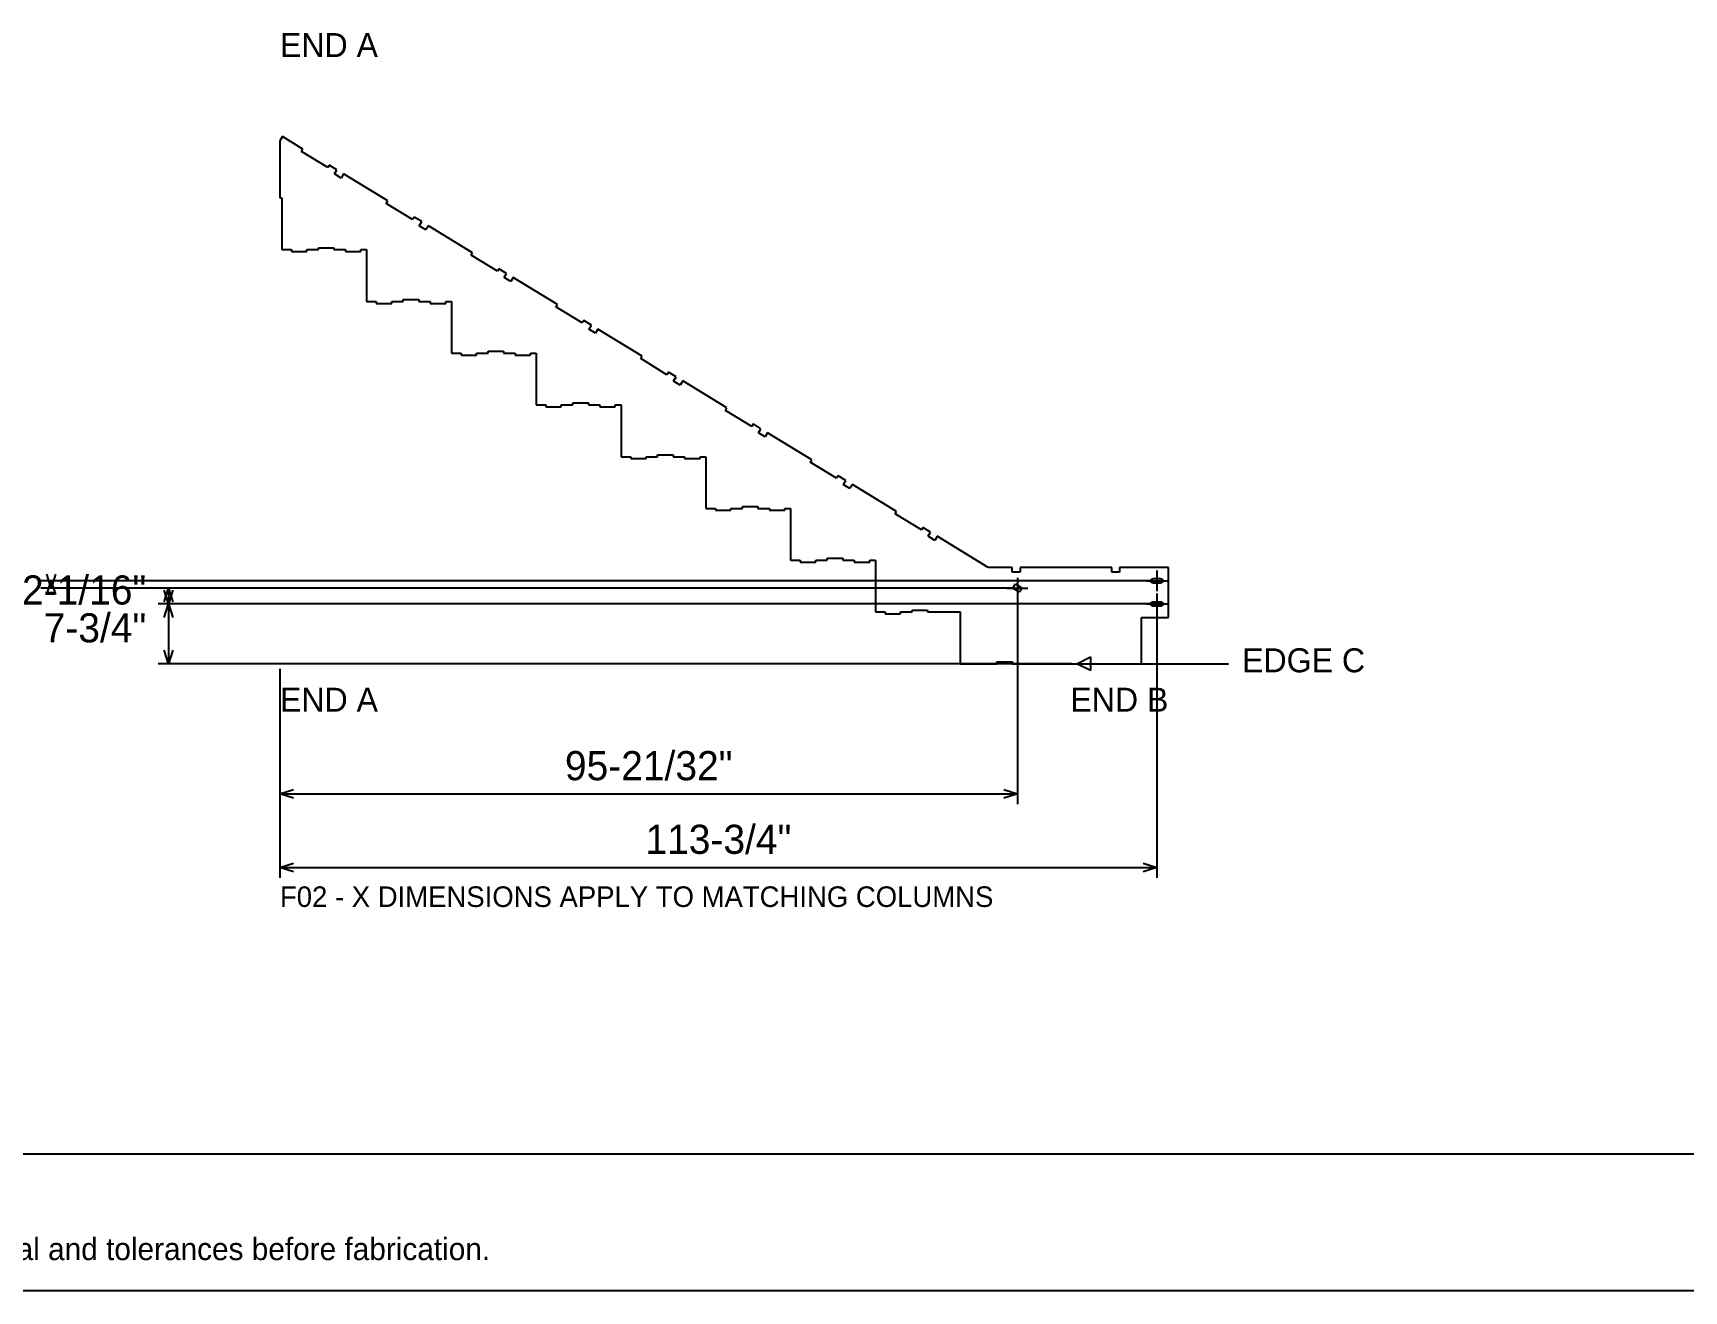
# Model space of a CAD drawing. Header units: inches. Extents: x 8 to 536, y 8 to 344.
# Drawn here: x 130.4 to 344.5, y 7.6 to 170.7 of the extents above; entities that cross this region are included whole.
import ezdxf
from ezdxf.enums import TextEntityAlignment as Align

# ---------------------------------------------------------------- set-up
doc = ezdxf.new("R2010")
doc.units = ezdxf.units.IN
doc.header["$MEASUREMENT"] = 0

msp = doc.modelspace()

# ---------------------------------------------------------------- linework, layer by layer
at = {"layer": 'ANNOTATION'}
for p, q in [((276.12, 101.01), (276.12, 98.34)), ((275.46, 99.67), (131.36, 99.67)), ((257.37, 98.74), (131.36, 98.74)), ((132.69, 98.74), (132.14, 100.52)), ((132.14, 97.9), (132.69, 99.67)), ((133.25, 100.52), (132.69, 98.74)), ((132.69, 99.67), (132.69, 98.74)), ((132.69, 99.67), (133.25, 97.9)), ((257.37, 98.74), (146.6, 98.74)), ((147.38, 96.96), (147.93, 98.74)), ((147.93, 98.74), (147.93, 96.67)), ((147.93, 98.74), (148.49, 96.96)), ((256.7, 98.74), (259.37, 98.74)), ((258.04, 100.07), (258.04, 97.41)), ((274.79, 99.67), (277.46, 99.67)), ((275.46, 96.67), (146.6, 96.67)), ((275.46, 96.67), (146.6, 96.67)), ((147.93, 96.67), (147.38, 98.45)), ((147.38, 94.9), (147.93, 96.67)), ((148.49, 98.45), (147.93, 96.67)), ((147.93, 96.67), (147.93, 88.92)), ((147.93, 96.67), (148.49, 94.9)), ((258.04, 98.07), (258.04, 70.7)), ((274.79, 96.67), (277.46, 96.67)), ((276.12, 98.01), (276.12, 95.34)), ((276.12, 96.01), (276.12, 61.15)), ((147.93, 88.92), (147.38, 90.7)), ((148.49, 90.7), (147.93, 88.92)), ((265.09, 88.92), (146.6, 88.92)), ((162.38, 88.26), (162.38, 70.7)), ((162.38, 88.26), (162.38, 61.15)), ((265.75, 88.92), (267.53, 89.81)), ((265.75, 88.92), (285.4, 88.92)), ((267.53, 88.04), (265.75, 88.92)), ((267.53, 89.81), (267.53, 88.04)), ((162.38, 72.04), (164.15, 72.59)), ((162.38, 72.04), (258.04, 72.04)), ((164.15, 71.48), (162.38, 72.04)), ((256.26, 72.59), (258.04, 72.04)), ((258.04, 72.04), (256.26, 71.48)), ((162.38, 62.48), (164.15, 63.04)), ((162.38, 62.48), (276.12, 62.48)), ((164.15, 61.92), (162.38, 62.48)), ((274.35, 63.04), (276.12, 62.48)), ((276.12, 62.48), (274.35, 61.92))]:
    msp.add_line(p, q, dxfattribs=at)
at = {"layer": 'OUTLINE'}
for p, q in [((162.7, 157.3), (162.38, 156.76)), ((162.38, 156.76), (162.38, 149.35)), ((165.36, 155.67), (162.7, 157.3)), ((165.17, 155.35), (165.36, 155.67)), ((168.58, 153.27), (165.17, 155.35)), ((168.78, 153.59), (168.58, 153.27)), ((169.77, 152.98), (168.78, 153.59)), ((169.44, 152.45), (169.77, 152.98)), ((170.31, 151.92), (169.44, 152.45)), ((170.63, 152.46), (170.31, 151.92)), ((176.36, 148.96), (170.63, 152.46)), ((162.38, 149.35), (162.63, 149.35)), ((162.63, 149.35), (162.63, 142.64)), ((176.17, 148.64), (176.36, 148.96)), ((179.58, 146.55), (176.17, 148.64)), ((179.78, 146.87), (179.58, 146.55)), ((180.77, 146.27), (179.78, 146.87)), ((180.44, 145.74), (180.77, 146.27)), ((181.31, 145.21), (180.44, 145.74)), ((181.63, 145.74), (181.31, 145.21)), ((187.36, 142.24), (181.63, 145.74)), ((162.63, 142.64), (163.88, 142.64)), ((163.88, 142.64), (163.88, 142.39)), ((163.88, 142.39), (165.88, 142.39)), ((165.88, 142.39), (165.88, 142.64)), ((165.88, 142.64), (167.37, 142.64)), ((167.37, 142.64), (167.37, 142.89)), ((167.37, 142.89), (169.38, 142.89)), ((169.38, 142.89), (169.38, 142.64)), ((169.38, 142.64), (170.88, 142.64)), ((170.88, 142.64), (170.88, 142.39)), ((170.88, 142.39), (172.88, 142.39)), ((172.88, 142.39), (172.88, 142.64)), ((172.88, 142.64), (173.62, 142.64)), ((173.62, 142.64), (173.62, 135.92)), ((187.17, 141.92), (187.36, 142.24)), ((190.58, 139.84), (187.17, 141.92)), ((190.78, 140.16), (190.58, 139.84)), ((191.77, 139.56), (190.78, 140.16)), ((191.44, 139.02), (191.77, 139.56)), ((192.31, 138.49), (191.44, 139.02)), ((192.63, 139.03), (192.31, 138.49)), ((198.36, 135.53), (192.63, 139.03)), ((173.62, 135.92), (174.88, 135.92)), ((174.88, 135.92), (174.88, 135.67)), ((174.88, 135.67), (176.88, 135.67)), ((176.88, 135.67), (176.88, 135.92)), ((176.88, 135.92), (178.37, 135.92)), ((178.37, 135.92), (178.37, 136.18)), ((178.37, 136.18), (180.38, 136.18)), ((180.38, 136.18), (180.38, 135.92)), ((180.38, 135.92), (181.88, 135.92)), ((181.88, 135.92), (181.88, 135.67)), ((181.88, 135.67), (183.88, 135.67)), ((183.88, 135.67), (183.88, 135.92)), ((183.88, 135.92), (184.62, 135.92)), ((184.62, 135.92), (184.62, 129.21)), ((198.17, 135.21), (198.36, 135.53)), ((201.58, 133.13), (198.17, 135.21)), ((201.78, 133.45), (201.58, 133.13)), ((202.77, 132.84), (201.78, 133.45)), ((202.44, 132.31), (202.77, 132.84)), ((203.31, 131.78), (202.44, 132.31)), ((203.63, 132.31), (203.31, 131.78)), ((209.36, 128.82), (203.63, 132.31)), ((184.62, 129.21), (185.87, 129.21)), ((185.87, 129.21), (185.87, 128.96)), ((185.87, 128.96), (187.88, 128.96)), ((187.88, 128.96), (187.88, 129.21)), ((187.88, 129.21), (189.37, 129.21)), ((189.37, 129.21), (189.37, 129.47)), ((189.37, 129.47), (191.38, 129.47)), ((191.38, 129.47), (191.38, 129.21)), ((191.38, 129.21), (192.88, 129.21)), ((192.88, 129.21), (192.88, 128.96)), ((192.88, 128.96), (194.87, 128.96)), ((194.87, 128.96), (194.87, 129.21)), ((194.87, 129.21), (195.62, 129.21)), ((195.62, 129.21), (195.62, 122.5)), ((209.17, 128.5), (209.36, 128.82)), ((212.58, 126.41), (209.17, 128.5)), ((212.78, 126.73), (212.58, 126.41)), ((213.77, 126.13), (212.78, 126.73)), ((213.44, 125.59), (213.77, 126.13)), ((214.31, 125.07), (213.44, 125.59)), ((214.63, 125.6), (214.31, 125.07)), ((220.36, 122.1), (214.63, 125.6)), ((195.62, 122.5), (196.87, 122.5)), ((196.87, 122.5), (196.87, 122.25)), ((196.87, 122.25), (198.87, 122.25)), ((198.87, 122.25), (198.87, 122.5)), ((198.87, 122.5), (200.37, 122.5)), ((200.37, 122.5), (200.37, 122.75)), ((200.37, 122.75), (202.38, 122.75)), ((202.38, 122.75), (202.38, 122.5)), ((202.38, 122.5), (203.87, 122.5)), ((203.87, 122.5), (203.87, 122.25)), ((203.87, 122.25), (205.87, 122.25)), ((205.87, 122.25), (205.87, 122.5)), ((205.87, 122.5), (206.62, 122.5)), ((206.62, 122.5), (206.62, 115.78)), ((220.17, 121.78), (220.36, 122.1)), ((223.58, 119.7), (220.17, 121.78)), ((223.78, 120.02), (223.58, 119.7)), ((224.77, 119.41), (223.78, 120.02)), ((224.44, 118.88), (224.77, 119.41)), ((225.31, 118.35), (224.44, 118.88)), ((225.63, 118.89), (225.31, 118.35)), ((231.36, 115.39), (225.63, 118.89)), ((206.62, 115.78), (207.87, 115.78)), ((207.87, 115.78), (207.87, 115.53)), ((209.87, 115.53), (209.87, 115.78)), ((209.87, 115.78), (211.37, 115.78)), ((211.37, 115.78), (211.37, 116.04)), ((211.37, 116.04), (213.38, 116.04)), ((213.38, 116.04), (213.38, 115.78)), ((213.38, 115.78), (214.87, 115.78)), ((214.87, 115.78), (214.87, 115.53)), ((216.87, 115.53), (216.87, 115.78)), ((216.87, 115.78), (217.62, 115.78)), ((217.62, 115.78), (217.62, 109.07)), ((207.87, 115.53), (209.87, 115.53)), ((214.87, 115.53), (216.87, 115.53)), ((231.17, 115.07), (231.36, 115.39)), ((234.58, 112.98), (231.17, 115.07)), ((234.78, 113.3), (234.58, 112.98)), ((235.77, 112.7), (234.78, 113.3)), ((235.44, 112.16), (235.77, 112.7)), ((236.31, 111.64), (235.44, 112.16)), ((236.63, 112.17), (236.31, 111.64)), ((242.36, 108.67), (236.63, 112.17)), ((222.37, 109.07), (222.37, 109.32)), ((222.37, 109.32), (224.38, 109.32)), ((224.38, 109.32), (224.38, 109.07)), ((217.62, 109.07), (218.87, 109.07)), ((218.87, 109.07), (218.87, 108.82)), ((218.87, 108.82), (220.87, 108.82)), ((220.87, 108.82), (220.87, 109.07)), ((220.87, 109.07), (222.37, 109.07)), ((224.38, 109.07), (225.87, 109.07)), ((225.87, 109.07), (225.87, 108.82)), ((225.87, 108.82), (227.87, 108.82)), ((227.87, 108.82), (227.87, 109.07)), ((227.87, 109.07), (228.62, 109.07)), ((228.62, 109.07), (228.62, 102.35)), ((242.17, 108.35), (242.36, 108.67)), ((245.58, 106.27), (242.17, 108.35)), ((245.78, 106.59), (245.58, 106.27)), ((246.77, 105.98), (245.78, 106.59)), ((246.44, 105.45), (246.77, 105.98)), ((247.31, 104.92), (246.44, 105.45)), ((247.63, 105.46), (247.31, 104.92)), ((254.24, 101.42), (247.63, 105.46)), ((228.62, 102.35), (229.87, 102.35)), ((229.87, 102.35), (229.87, 102.1)), ((229.87, 102.1), (231.87, 102.1)), ((231.87, 102.1), (231.87, 102.35)), ((231.87, 102.35), (233.37, 102.35)), ((233.37, 102.35), (233.37, 102.61)), ((233.37, 102.61), (235.38, 102.61)), ((235.38, 102.61), (235.38, 102.35)), ((235.38, 102.35), (236.87, 102.35)), ((236.87, 102.35), (236.87, 102.1)), ((236.87, 102.1), (238.87, 102.1)), ((238.87, 102.1), (238.87, 102.35)), ((238.87, 102.35), (239.62, 102.35)), ((239.62, 102.35), (239.62, 95.64)), ((257.37, 101.42), (254.24, 101.42)), ((257.37, 100.8), (257.37, 101.42)), ((258.38, 100.8), (257.37, 100.8)), ((270.26, 101.42), (258.38, 101.42)), ((258.38, 101.42), (258.38, 100.8)), ((270.26, 100.8), (270.26, 101.42)), ((271.27, 100.8), (270.26, 100.8)), ((277.62, 101.42), (271.27, 101.42)), ((271.27, 101.42), (271.27, 100.8)), ((277.62, 94.92), (277.62, 101.42)), ((257.44, 98.74), (257.77, 99.27)), ((258.31, 98.21), (257.44, 98.74)), ((257.77, 99.27), (258.63, 98.74)), ((258.63, 98.74), (258.31, 98.21)), ((275.34, 99.69), (275.35, 99.7)), ((275.34, 99.68), (275.34, 99.69)), ((275.34, 99.69), (275.34, 99.69)), ((275.34, 99.67), (275.34, 99.68)), ((275.34, 99.66), (275.34, 99.67)), ((275.34, 99.67), (275.34, 99.67)), ((275.34, 99.65), (275.34, 99.66)), ((275.35, 99.65), (275.34, 99.65)), ((275.35, 99.75), (275.36, 99.76)), ((275.35, 99.74), (275.35, 99.75)), ((275.35, 99.73), (275.35, 99.74)), ((275.35, 99.74), (275.35, 99.74)), ((275.35, 99.72), (275.35, 99.73)), ((275.35, 99.71), (275.35, 99.72)), ((275.35, 99.72), (275.35, 99.72)), ((275.35, 99.7), (275.35, 99.71)), ((275.35, 99.64), (275.35, 99.65)), ((275.35, 99.63), (275.35, 99.64)), ((275.35, 99.62), (275.35, 99.63)), ((275.35, 99.63), (275.35, 99.63)), ((275.35, 99.61), (275.35, 99.62)), ((275.35, 99.6), (275.35, 99.61)), ((275.35, 99.61), (275.35, 99.61)), ((275.36, 99.59), (275.35, 99.6)), ((275.36, 99.77), (275.36, 99.78)), ((275.36, 99.78), (275.37, 99.78)), ((275.36, 99.76), (275.36, 99.77)), ((275.36, 99.76), (275.36, 99.76)), ((275.36, 99.58), (275.36, 99.59)), ((275.36, 99.59), (275.36, 99.59)), ((275.36, 99.57), (275.36, 99.58)), ((275.37, 99.57), (275.36, 99.57)), ((275.37, 99.8), (275.38, 99.81)), ((275.37, 99.79), (275.37, 99.8)), ((275.37, 99.78), (275.37, 99.79)), ((275.37, 99.79), (275.37, 99.79)), ((275.37, 99.56), (275.37, 99.57)), ((275.37, 99.55), (275.37, 99.56)), ((275.38, 99.54), (275.37, 99.55)), ((275.37, 99.55), (275.37, 99.55)), ((275.38, 99.81), (275.38, 99.82)), ((275.38, 99.82), (275.39, 99.82)), ((275.38, 99.81), (275.38, 99.81)), ((275.38, 99.53), (275.38, 99.54)), ((275.38, 99.54), (275.38, 99.54)), ((275.39, 99.52), (275.38, 99.53)), ((275.39, 99.83), (275.4, 99.84)), ((275.39, 99.82), (275.39, 99.83)), ((275.4, 99.51), (275.39, 99.52)), ((275.39, 99.52), (275.39, 99.52)), ((275.4, 99.84), (275.4, 99.85)), ((275.4, 99.85), (275.41, 99.85)), ((275.4, 99.84), (275.4, 99.84)), ((275.4, 99.5), (275.4, 99.51)), ((275.4, 99.51), (275.4, 99.51)), ((275.41, 99.5), (275.4, 99.5)), ((275.41, 99.85), (275.41, 99.86)), ((275.41, 99.86), (275.42, 99.86)), ((275.41, 99.49), (275.41, 99.5)), ((275.42, 99.49), (275.41, 99.49)), ((275.42, 99.86), (275.42, 99.87)), ((275.42, 99.87), (275.43, 99.87)), ((275.42, 99.48), (275.42, 99.49)), ((275.43, 99.48), (275.42, 99.48)), ((275.43, 99.87), (275.43, 99.88)), ((275.43, 99.88), (275.44, 99.88)), ((275.43, 99.47), (275.43, 99.48)), ((275.44, 99.47), (275.43, 99.47)), ((275.44, 99.88), (275.44, 99.89)), ((275.44, 99.89), (275.45, 99.89)), ((275.44, 99.46), (275.44, 99.47)), ((275.45, 99.46), (275.44, 99.46)), ((275.45, 99.89), (275.45, 99.9)), ((275.45, 99.9), (275.46, 99.9)), ((275.45, 99.45), (275.45, 99.46)), ((275.46, 99.45), (275.45, 99.45)), ((275.46, 99.9), (275.47, 99.91)), ((275.46, 99.9), (275.46, 99.9)), ((275.46, 99.44), (275.46, 99.45)), ((275.47, 99.44), (275.46, 99.44)), ((275.47, 99.91), (275.48, 99.92)), ((275.47, 99.91), (275.47, 99.91)), ((275.48, 99.43), (275.47, 99.44)), ((275.47, 99.44), (275.47, 99.44)), ((275.48, 99.92), (275.49, 99.92)), ((275.49, 99.43), (275.48, 99.43)), ((275.49, 99.92), (275.5, 99.93)), ((275.49, 99.92), (275.49, 99.92)), ((275.5, 99.42), (275.49, 99.43)), ((275.49, 99.43), (275.49, 99.43)), ((275.5, 99.93), (275.5, 99.93)), ((275.5, 99.93), (275.51, 99.93)), ((275.51, 99.42), (275.5, 99.42)), ((275.5, 99.42), (275.5, 99.42)), ((275.51, 99.93), (275.52, 99.93)), ((275.52, 99.41), (275.51, 99.42)), ((275.52, 99.93), (275.52, 99.94)), ((275.52, 99.94), (275.53, 99.94)), ((275.53, 99.41), (275.52, 99.41)), ((275.52, 99.41), (275.52, 99.41)), ((275.53, 99.94), (275.54, 99.94)), ((275.54, 99.41), (275.53, 99.41)), ((275.54, 99.94), (275.55, 99.95)), ((275.54, 99.94), (275.54, 99.94)), ((275.54, 99.4), (275.54, 99.41)), ((275.55, 99.4), (275.54, 99.4)), ((275.55, 99.95), (275.56, 99.95)), ((275.56, 99.4), (275.55, 99.4)), ((275.56, 99.95), (275.56, 99.95)), ((275.56, 99.95), (275.57, 99.95)), ((275.57, 99.4), (275.56, 99.4)), ((275.56, 99.4), (275.56, 99.4)), ((275.57, 99.95), (275.58, 99.95)), ((275.58, 99.4), (275.57, 99.4)), ((275.58, 99.95), (275.58, 99.95)), ((275.58, 99.95), (275.59, 99.95)), ((275.59, 99.39), (275.58, 99.4)), ((275.58, 99.4), (275.58, 99.4)), ((275.59, 99.95), (275.6, 99.95)), ((275.6, 99.39), (275.59, 99.39)), ((275.6, 99.95), (275.6, 99.95)), ((275.6, 99.95), (275.61, 99.95)), ((275.61, 99.39), (275.6, 99.39)), ((275.6, 99.39), (275.6, 99.39)), ((275.61, 99.95), (275.62, 99.96)), ((275.62, 99.39), (275.61, 99.39)), ((275.62, 99.96), (275.62, 99.96)), ((275.62, 99.96), (276.62, 99.96)), ((276.62, 99.39), (275.62, 99.39)), ((275.62, 99.39), (275.62, 99.39)), ((276.62, 99.96), (276.64, 99.95)), ((276.64, 99.39), (276.62, 99.39)), ((276.64, 99.95), (276.65, 99.95)), ((276.65, 99.39), (276.64, 99.39)), ((276.65, 99.95), (276.67, 99.95)), ((276.67, 99.4), (276.65, 99.39)), ((276.67, 99.95), (276.68, 99.95)), ((276.68, 99.4), (276.67, 99.4)), ((276.68, 99.95), (276.69, 99.95)), ((276.69, 99.4), (276.68, 99.4)), ((276.69, 99.95), (276.71, 99.94)), ((276.71, 99.4), (276.69, 99.4)), ((276.71, 99.94), (276.72, 99.94)), ((276.72, 99.41), (276.71, 99.4)), ((276.72, 99.94), (276.73, 99.93)), ((276.73, 99.41), (276.72, 99.41)), ((276.73, 99.93), (276.75, 99.93)), ((276.75, 99.42), (276.73, 99.41)), ((276.75, 99.93), (276.76, 99.92)), ((276.76, 99.43), (276.75, 99.42)), ((276.76, 99.92), (276.77, 99.92)), ((276.77, 99.43), (276.76, 99.43)), ((276.77, 99.92), (276.78, 99.91)), ((276.78, 99.44), (276.77, 99.43)), ((276.78, 99.91), (276.79, 99.9)), ((276.79, 99.45), (276.78, 99.44)), ((276.79, 99.9), (276.8, 99.89)), ((276.8, 99.46), (276.79, 99.45)), ((276.8, 99.89), (276.81, 99.88)), ((276.81, 99.47), (276.8, 99.46)), ((276.81, 99.88), (276.82, 99.87)), ((276.82, 99.48), (276.81, 99.47)), ((276.82, 99.87), (276.83, 99.86)), ((276.83, 99.49), (276.82, 99.48)), ((276.83, 99.86), (276.84, 99.85)), ((276.84, 99.5), (276.83, 99.49)), ((276.84, 99.85), (276.85, 99.84)), ((276.85, 99.51), (276.84, 99.5)), ((276.85, 99.84), (276.86, 99.83)), ((276.86, 99.52), (276.85, 99.51)), ((276.86, 99.83), (276.87, 99.82)), ((276.87, 99.53), (276.86, 99.52)), ((276.87, 99.82), (276.87, 99.81)), ((276.87, 99.81), (276.88, 99.79)), ((276.88, 99.55), (276.87, 99.54)), ((276.87, 99.54), (276.87, 99.53)), ((276.88, 99.79), (276.88, 99.78)), ((276.88, 99.78), (276.89, 99.77)), ((276.89, 99.58), (276.88, 99.57)), ((276.88, 99.57), (276.88, 99.55)), ((276.89, 99.77), (276.89, 99.76)), ((276.89, 99.76), (276.9, 99.74)), ((276.9, 99.61), (276.89, 99.59)), ((276.89, 99.59), (276.89, 99.58)), ((276.9, 99.74), (276.9, 99.73)), ((276.9, 99.73), (276.9, 99.72)), ((276.9, 99.72), (276.9, 99.7)), ((276.9, 99.7), (276.91, 99.69)), ((276.91, 99.66), (276.9, 99.65)), ((276.9, 99.65), (276.9, 99.63)), ((276.9, 99.63), (276.9, 99.62)), ((276.9, 99.62), (276.9, 99.61)), ((276.91, 99.69), (276.91, 99.67)), ((276.91, 99.67), (276.91, 99.66)), ((275.34, 96.69), (275.35, 96.7)), ((275.34, 96.68), (275.34, 96.69)), ((275.34, 96.69), (275.34, 96.69)), ((275.34, 96.67), (275.34, 96.68)), ((275.34, 96.66), (275.34, 96.67)), ((275.34, 96.67), (275.34, 96.67)), ((275.34, 96.65), (275.34, 96.66)), ((275.35, 96.65), (275.34, 96.65)), ((275.35, 96.75), (275.36, 96.76)), ((275.35, 96.74), (275.35, 96.75)), ((275.35, 96.73), (275.35, 96.74)), ((275.35, 96.74), (275.35, 96.74)), ((275.35, 96.72), (275.35, 96.73)), ((275.35, 96.71), (275.35, 96.72)), ((275.35, 96.72), (275.35, 96.72)), ((275.35, 96.7), (275.35, 96.71)), ((275.35, 96.64), (275.35, 96.65)), ((275.35, 96.63), (275.35, 96.64)), ((275.35, 96.62), (275.35, 96.63)), ((275.35, 96.63), (275.35, 96.63)), ((275.35, 96.61), (275.35, 96.62)), ((275.35, 96.6), (275.35, 96.61)), ((275.35, 96.61), (275.35, 96.61)), ((275.36, 96.59), (275.35, 96.6)), ((275.36, 96.77), (275.36, 96.78)), ((275.36, 96.78), (275.37, 96.78)), ((275.36, 96.76), (275.36, 96.77)), ((275.36, 96.76), (275.36, 96.76)), ((275.36, 96.58), (275.36, 96.59)), ((275.36, 96.59), (275.36, 96.59)), ((275.36, 96.57), (275.36, 96.58)), ((275.37, 96.57), (275.36, 96.57)), ((275.37, 96.8), (275.38, 96.81)), ((275.37, 96.79), (275.37, 96.8)), ((275.37, 96.78), (275.37, 96.79)), ((275.37, 96.79), (275.37, 96.79)), ((275.37, 96.56), (275.37, 96.57)), ((275.37, 96.55), (275.37, 96.56)), ((275.38, 96.54), (275.37, 96.55)), ((275.37, 96.55), (275.37, 96.55)), ((275.38, 96.81), (275.38, 96.82)), ((275.38, 96.82), (275.39, 96.82)), ((275.38, 96.81), (275.38, 96.81)), ((275.38, 96.53), (275.38, 96.54)), ((275.38, 96.54), (275.38, 96.54)), ((275.39, 96.52), (275.38, 96.53)), ((275.39, 96.83), (275.4, 96.84)), ((275.39, 96.82), (275.39, 96.83)), ((275.4, 96.51), (275.39, 96.52)), ((275.39, 96.52), (275.39, 96.52)), ((275.4, 96.84), (275.4, 96.85)), ((275.4, 96.85), (275.41, 96.85)), ((275.4, 96.84), (275.4, 96.84)), ((275.4, 96.5), (275.4, 96.51)), ((275.4, 96.51), (275.4, 96.51)), ((275.41, 96.5), (275.4, 96.5)), ((275.41, 96.85), (275.41, 96.86)), ((275.41, 96.86), (275.42, 96.86)), ((275.41, 96.49), (275.41, 96.5)), ((275.42, 96.49), (275.41, 96.49)), ((275.42, 96.86), (275.42, 96.87)), ((275.42, 96.87), (275.43, 96.87)), ((275.42, 96.48), (275.42, 96.49)), ((275.43, 96.48), (275.42, 96.48)), ((275.43, 96.87), (275.43, 96.88)), ((275.43, 96.88), (275.44, 96.88)), ((275.43, 96.47), (275.43, 96.48)), ((275.44, 96.47), (275.43, 96.47)), ((275.44, 96.88), (275.44, 96.89)), ((275.44, 96.89), (275.45, 96.89)), ((275.44, 96.46), (275.44, 96.47)), ((275.45, 96.46), (275.44, 96.46)), ((275.45, 96.89), (275.45, 96.9)), ((275.45, 96.9), (275.46, 96.9)), ((275.45, 96.45), (275.45, 96.46)), ((275.46, 96.45), (275.45, 96.45)), ((275.46, 96.9), (275.47, 96.91)), ((275.46, 96.9), (275.46, 96.9)), ((275.46, 96.44), (275.46, 96.45)), ((275.47, 96.44), (275.46, 96.44)), ((275.47, 96.91), (275.48, 96.92)), ((275.47, 96.91), (275.47, 96.91)), ((275.48, 96.43), (275.47, 96.44)), ((275.47, 96.44), (275.47, 96.44)), ((275.48, 96.92), (275.49, 96.92)), ((275.49, 96.43), (275.48, 96.43)), ((275.49, 96.92), (275.5, 96.93)), ((275.49, 96.92), (275.49, 96.92)), ((275.5, 96.42), (275.49, 96.43)), ((275.49, 96.43), (275.49, 96.43)), ((275.5, 96.93), (275.5, 96.93)), ((275.5, 96.93), (275.51, 96.93)), ((275.51, 96.42), (275.5, 96.42)), ((275.5, 96.42), (275.5, 96.42)), ((275.51, 96.93), (275.52, 96.93)), ((275.52, 96.41), (275.51, 96.42)), ((275.52, 96.93), (275.52, 96.94)), ((275.52, 96.94), (275.53, 96.94)), ((275.53, 96.41), (275.52, 96.41)), ((275.52, 96.41), (275.52, 96.41)), ((275.53, 96.94), (275.54, 96.94)), ((275.54, 96.41), (275.53, 96.41)), ((275.54, 96.94), (275.55, 96.95)), ((275.54, 96.94), (275.54, 96.94)), ((275.54, 96.4), (275.54, 96.41)), ((275.55, 96.4), (275.54, 96.4)), ((275.55, 96.95), (275.56, 96.95)), ((275.56, 96.4), (275.55, 96.4)), ((275.56, 96.95), (275.56, 96.95)), ((275.56, 96.95), (275.57, 96.95)), ((275.57, 96.4), (275.56, 96.4)), ((275.56, 96.4), (275.56, 96.4)), ((275.57, 96.95), (275.58, 96.95)), ((275.58, 96.4), (275.57, 96.4)), ((275.58, 96.95), (275.58, 96.95)), ((275.58, 96.95), (275.59, 96.95)), ((275.59, 96.39), (275.58, 96.4)), ((275.58, 96.4), (275.58, 96.4)), ((275.59, 96.95), (275.6, 96.95)), ((275.6, 96.39), (275.59, 96.39)), ((275.6, 96.95), (275.6, 96.95)), ((275.6, 96.95), (275.61, 96.95)), ((275.61, 96.39), (275.6, 96.39)), ((275.6, 96.39), (275.6, 96.39)), ((275.61, 96.95), (275.62, 96.96)), ((275.62, 96.39), (275.61, 96.39)), ((275.62, 96.96), (275.62, 96.96)), ((275.62, 96.96), (276.62, 96.96)), ((276.62, 96.39), (275.62, 96.39)), ((275.62, 96.39), (275.62, 96.39)), ((276.62, 96.96), (276.64, 96.95)), ((276.64, 96.39), (276.62, 96.39)), ((276.64, 96.95), (276.65, 96.95)), ((276.65, 96.39), (276.64, 96.39)), ((276.65, 96.95), (276.67, 96.95)), ((276.67, 96.4), (276.65, 96.39)), ((276.67, 96.95), (276.68, 96.95)), ((276.68, 96.4), (276.67, 96.4)), ((276.68, 96.95), (276.69, 96.95)), ((276.69, 96.4), (276.68, 96.4)), ((276.69, 96.95), (276.71, 96.94)), ((276.71, 96.4), (276.69, 96.4)), ((276.71, 96.94), (276.72, 96.94)), ((276.72, 96.41), (276.71, 96.4)), ((276.72, 96.94), (276.73, 96.93)), ((276.73, 96.41), (276.72, 96.41)), ((276.73, 96.93), (276.75, 96.93)), ((276.75, 96.42), (276.73, 96.41)), ((276.75, 96.93), (276.76, 96.92)), ((276.76, 96.43), (276.75, 96.42)), ((276.76, 96.92), (276.77, 96.92)), ((276.77, 96.43), (276.76, 96.43)), ((276.77, 96.92), (276.78, 96.91)), ((276.78, 96.44), (276.77, 96.43)), ((276.78, 96.91), (276.79, 96.9)), ((276.79, 96.45), (276.78, 96.44)), ((276.79, 96.9), (276.8, 96.89)), ((276.8, 96.46), (276.79, 96.45)), ((276.8, 96.89), (276.81, 96.88)), ((276.81, 96.47), (276.8, 96.46)), ((276.81, 96.88), (276.82, 96.87)), ((276.82, 96.48), (276.81, 96.47)), ((276.82, 96.87), (276.83, 96.86)), ((276.83, 96.49), (276.82, 96.48)), ((276.83, 96.86), (276.84, 96.85)), ((276.84, 96.5), (276.83, 96.49)), ((276.84, 96.85), (276.85, 96.84)), ((276.85, 96.51), (276.84, 96.5)), ((276.85, 96.84), (276.86, 96.83)), ((276.86, 96.52), (276.85, 96.51)), ((276.86, 96.83), (276.87, 96.82)), ((276.87, 96.53), (276.86, 96.52)), ((276.87, 96.82), (276.87, 96.81)), ((276.87, 96.81), (276.88, 96.79)), ((276.88, 96.55), (276.87, 96.54)), ((276.87, 96.54), (276.87, 96.53)), ((276.88, 96.79), (276.88, 96.78)), ((276.88, 96.78), (276.89, 96.77)), ((276.89, 96.58), (276.88, 96.57)), ((276.88, 96.57), (276.88, 96.55)), ((276.89, 96.77), (276.89, 96.76)), ((276.89, 96.76), (276.9, 96.74)), ((276.9, 96.61), (276.89, 96.59)), ((276.89, 96.59), (276.89, 96.58)), ((276.9, 96.74), (276.9, 96.73)), ((276.9, 96.73), (276.9, 96.72)), ((276.9, 96.72), (276.9, 96.7)), ((276.9, 96.7), (276.91, 96.69)), ((276.91, 96.66), (276.9, 96.65)), ((276.9, 96.65), (276.9, 96.63)), ((276.9, 96.63), (276.9, 96.62)), ((276.9, 96.62), (276.9, 96.61)), ((276.91, 96.69), (276.91, 96.67)), ((276.91, 96.67), (276.91, 96.66)), ((239.62, 95.64), (240.87, 95.64)), ((240.87, 95.64), (240.87, 95.39)), ((240.87, 95.39), (242.87, 95.39)), ((242.87, 95.39), (242.87, 95.64)), ((242.87, 95.64), (244.37, 95.64)), ((244.37, 95.64), (244.37, 95.89)), ((244.37, 95.89), (246.38, 95.89)), ((246.38, 95.89), (246.38, 95.64)), ((246.38, 95.64), (250.62, 95.64)), ((250.62, 95.64), (250.62, 88.92)), ((274.12, 88.92), (274.12, 94.92)), ((274.12, 94.92), (277.62, 94.92)), ((250.62, 88.92), (255.37, 88.92)), ((255.37, 88.92), (255.37, 89.18)), ((255.37, 89.18), (257.38, 89.18)), ((257.38, 89.18), (257.38, 88.92)), ((257.38, 88.92), (274.12, 88.92)), ((7.56, 25.33), (536.44, 25.33)), ((536.44, 7.56), (7.56, 7.56))]:
    msp.add_line(p, q, dxfattribs=at)

# ---------------------------------------------------------------- texts
at = {"layer": 'ANNOTATION'}
for s, height, p in [('END A', 3.111, (162.38, 167.62)), ('EDGE C', 3.111, (287.18, 87.81)), ('END A', 3.111, (162.38, 82.7)), ('F02 - X DIMENSIONS APPLY TO MATCHING COLUMNS', 2.6667, (162.38, 57.37)), ('MODEL-DERIVED REVIEW PREVIEW - verify dimensions, material and tolerances before fabrication.', 2.8889, (14.67, 11.56))]:
    msp.add_text(s, height=height, dxfattribs=at).set_placement(p)
for s, height, p in [('2-1/16"', 3.778, (145.04, 96.6)), ('7-3/4"', 3.778, (145.04, 91.69)), ('END B', 3.111, (277.62, 82.7))]:
    msp.add_text(s, height=height, dxfattribs=at).set_placement(p, align=Align.RIGHT)
for s, p in [('95-21/32"', (210.21, 73.81)), ('113-3/4"', (219.25, 64.26))]:
    msp.add_text(s, height=3.778, dxfattribs=at).set_placement(p, align=Align.CENTER)

doc.saveas('drawing.dxf')
